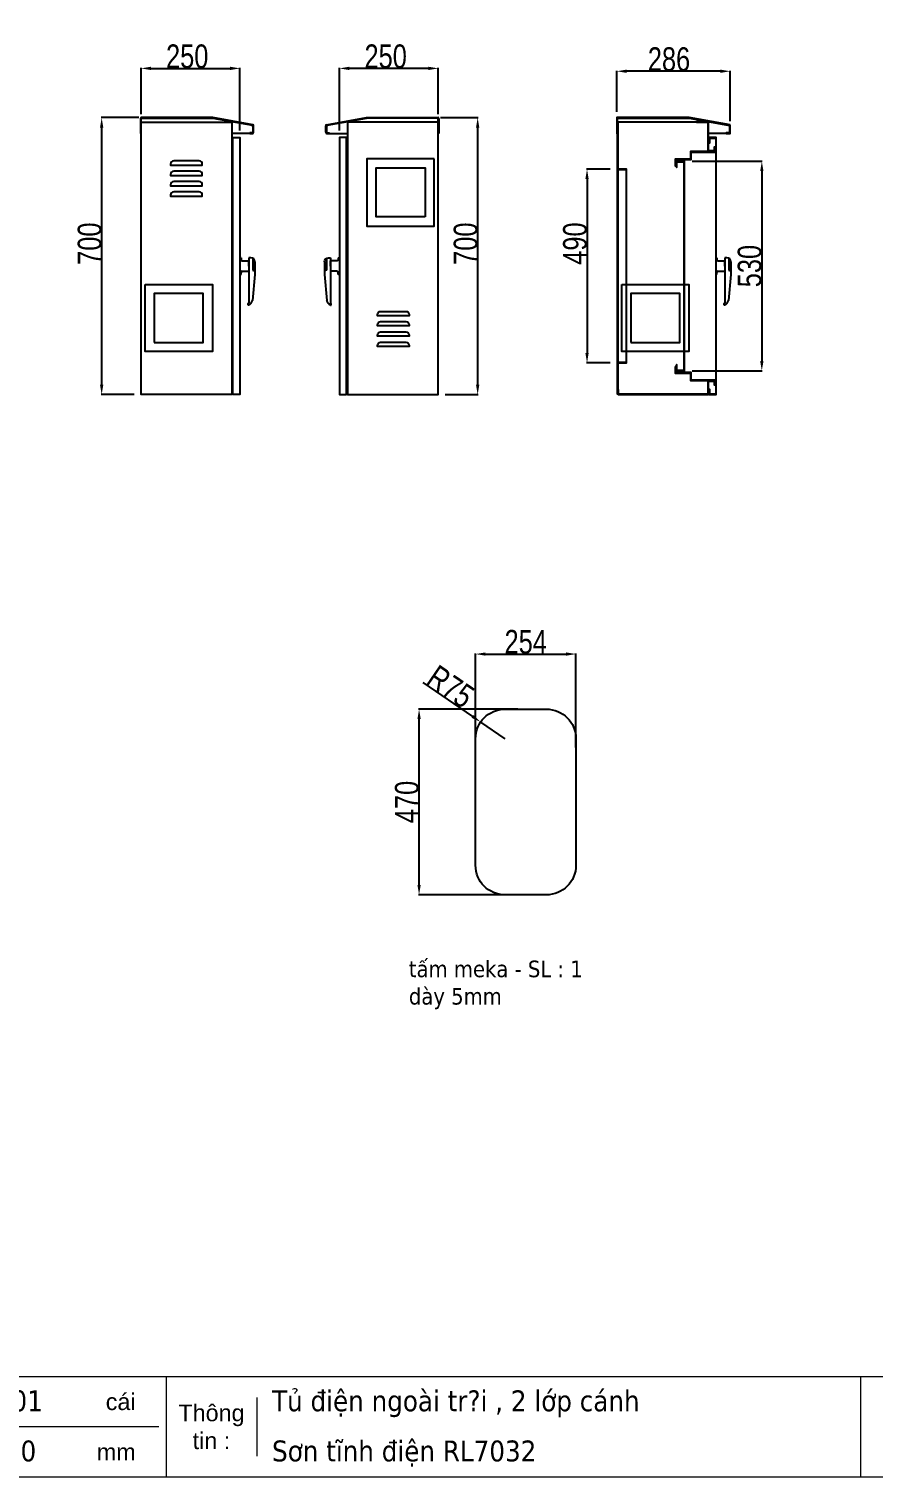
# Model space of a CAD drawing. Header units: inches. Extents: x 21 to 136330, y 8 to 58290.
# Drawn here: x 5872 to 8007, y 19901 to 23563 of the extents above; entities that cross this region are included whole.
import ezdxf
from ezdxf.enums import TextEntityAlignment as Align

# ---------------------------------------------------------------- set-up
doc = ezdxf.new("R2010")
doc.units = ezdxf.units.IN
doc.header["$MEASUREMENT"] = 0
doc.layers.add('0 TĂNG CỨNG', color=7, linetype='Continuous', lineweight=15)
doc.layers.add('@.0.DM. NÉT CHÍNH', color=7, linetype='Continuous')
doc.layers.add('@.0.DM. NÉT CHÍNH @ 1', color=7, linetype='Continuous')
doc.layers.add('@.DM. KÍCH THƯỚC', color=8, linetype='Continuous', transparency=0.2)
doc.layers.add('@.DM. KÍCH THƯỚC @ 1', color=8, linetype='Continuous', transparency=0.2)
doc.styles.add('ARIAL', font='arial.ttf')
doc.styles.add('Note Text (ISO)', font='tahoma.ttf')
doc.styles.add('roman', font='roman.shx', dxfattribs={"width": 0.8})
doc.styles.add('Tahoma (Input Text)', font='tahoma.ttf')
doc.dimstyles.new('Kích thước Duy Mạnh', dxfattribs={"dimtxt": 30, "dimasz": 25, "dimexe": 1.25, "dimexo": 20, "dimtad": 1, "dimdec": 1, "dimtxsty": 'roman', "dimcen": 2.5, "dimclrd": 8, "dimclre": 8, "dimclrt": 2, "dimadec": 0, "dimazin": 0, "dimtfac": 1, "dimtdec": 1, "dimtix": 1, "dimtmove": 0, "dimatfit": 3, "dimfxl": 1, "dimtfillclr": 1, "dimarcsym": 0})

# ---------------------------------------------------------------- blocks, each defined once
blk = doc.blocks.new('*D1158')
at = {"layer": '@.DM. KÍCH THƯỚC', "color": 8, "lineweight": -2, "transparency": 16777216}
for p, q in [((6155.6, 23346.9), (6155.6, 23464.2)), ((6405.6, 23305.7), (6405.6, 23464.2))]:
    blk.add_line(p, q, dxfattribs=at)
at = {"layer": '@.DM. KÍCH THƯỚC', "lineweight": -2, "transparency": 16777216}
blk.add_line((6180.6, 23462.9), (6380.6, 23462.9), dxfattribs=at)
at = {"layer": '@.DM. KÍCH THƯỚC', "transparency": 16777216}
for points in [[(6180.6, 23467.1), (6180.6, 23458.7), (6155.6, 23462.9)], [(6380.6, 23467.1), (6380.6, 23458.7), (6405.6, 23462.9)]]:
    blk.add_solid(points, dxfattribs=at)
at = {"layer": 'Defpoints', "color": 0, "transparency": 16777216}
for p in [(6405.6, 23462.9), (6155.6, 23326.9), (6405.6, 23285.7)]:
    blk.add_point(p, dxfattribs=at)
at = {"layer": '@.DM. KÍCH THƯỚC', "color": 2, "transparency": 16777216, "insert": (6218.9, 23523.5), "char_height": 60, "attachment_point": 1, "style": 'roman'}
blk.add_mtext('250', dxfattribs=at)
blk = doc.blocks.new('*D1159')
at = {"layer": '@.DM. KÍCH THƯỚC', "color": 8, "lineweight": -2, "transparency": 16777216}
for p, q in [((6150.2, 23338.4), (6054.8, 23338.4)), ((6138, 22638.1), (6054.8, 22638.1))]:
    blk.add_line(p, q, dxfattribs=at)
at = {"layer": '@.DM. KÍCH THƯỚC', "lineweight": -2, "transparency": 16777216}
blk.add_line((6056, 23313.4), (6056, 22663.1), dxfattribs=at)
at = {"layer": '@.DM. KÍCH THƯỚC', "transparency": 16777216}
for points in [[(6051.9, 23313.4), (6060.2, 23313.4), (6056, 23338.4)], [(6051.9, 22663.1), (6060.2, 22663.1), (6056, 22638.1)]]:
    blk.add_solid(points, dxfattribs=at)
at = {"layer": 'Defpoints', "color": 0, "transparency": 16777216}
for p in [(6170.2, 23338.4), (6056, 22638.1), (6158, 22638.1)]:
    blk.add_point(p, dxfattribs=at)
at = {"layer": '@.DM. KÍCH THƯỚC', "color": 2, "transparency": 16777216, "insert": (5995.4, 22966.2), "char_height": 60, "attachment_point": 1, "rotation": 90, "style": 'roman'}
blk.add_mtext('700', dxfattribs=at)
blk = doc.blocks.new('*D1160')
at = {"layer": '@.DM. KÍCH THƯỚC', "color": 8, "lineweight": -2, "transparency": 16777216}
for p, q in [((7359.3, 23352.9), (7359.3, 23456.9)), ((7645.7, 23329.6), (7645.7, 23456.9))]:
    blk.add_line(p, q, dxfattribs=at)
at = {"layer": '@.DM. KÍCH THƯỚC', "lineweight": -2, "transparency": 16777216}
blk.add_line((7620.7, 23455.7), (7384.3, 23455.7), dxfattribs=at)
at = {"layer": '@.DM. KÍCH THƯỚC', "transparency": 16777216}
for points in [[(7384.3, 23459.8), (7384.3, 23451.5), (7359.3, 23455.7)], [(7620.7, 23459.8), (7620.7, 23451.5), (7645.7, 23455.7)]]:
    blk.add_solid(points, dxfattribs=at)
at = {"layer": 'Defpoints', "color": 0, "transparency": 16777216}
for p in [(7359.3, 23455.7), (7359.3, 23332.9), (7645.7, 23309.6)]:
    blk.add_point(p, dxfattribs=at)
at = {"layer": '@.DM. KÍCH THƯỚC', "color": 2, "transparency": 16777216, "insert": (7437.6, 23516.3), "char_height": 60, "attachment_point": 1, "style": 'roman'}
blk.add_mtext('286', dxfattribs=at)
blk = doc.blocks.new('*D1161')
at = {"layer": '@.0.DM. NÉT CHÍNH', "color": 8, "lineweight": -2, "transparency": 16777216}
for p, q in [((7342, 23208.1), (7282.5, 23208.1)), ((7342, 22718.1), (7282.5, 22718.1))]:
    blk.add_line(p, q, dxfattribs=at)
at = {"layer": '@.0.DM. NÉT CHÍNH', "lineweight": -2, "transparency": 16777216}
blk.add_line((7283.8, 23183.1), (7283.8, 22743.1), dxfattribs=at)
at = {"layer": '@.0.DM. NÉT CHÍNH', "transparency": 16777216}
for points in [[(7279.6, 23183.1), (7287.9, 23183.1), (7283.8, 23208.1)], [(7279.6, 22743.1), (7287.9, 22743.1), (7283.8, 22718.1)]]:
    blk.add_solid(points, dxfattribs=at)
at = {"layer": 'Defpoints', "color": 0, "transparency": 16777216}
for p in [(7362, 23208.1), (7283.8, 22718.1), (7362, 22718.1)]:
    blk.add_point(p, dxfattribs=at)
at = {"layer": '@.0.DM. NÉT CHÍNH', "color": 2, "transparency": 16777216, "insert": (7223.1, 22966.4), "char_height": 60, "attachment_point": 1, "rotation": 90, "style": 'roman'}
blk.add_mtext('490', dxfattribs=at)
blk = doc.blocks.new('KHUNG KT1')
at = {"color": 7}
for p, q in [((7128, -4752), (0, -4752)), ((4868.8, -4752), (4868.8, -5040)), ((6864, -4752), (6864, -5040)), ((5128.7, -4812), (5128.7, -4980)), ((4848, -4896), (0, -4896))]:
    blk.add_line(p, q, dxfattribs=at)
blk.add_lwpolyline([(0, 0), (7128, 0), (7128, -5040), (0, -5040)], close=True, dxfattribs=at)
at = {"color": 2, "char_height": 48, "style": 'ARIAL'}
for s, insert, width, attachment_point in [('cái', (4695, -4824), 2202.321, 4), ('Thông\\Ptin :', (4998.8, -4896), 259.945, 5), ('mm', (4669.3, -4968), 2202.321, 4)]:
    blk.add_mtext(s, dxfattribs=dict(at, insert=insert, width=width, attachment_point=attachment_point))
at = {"color": 1, "style": 'Tahoma (Input Text)', "flags": 8}
for tag, p in [('#01', (328.9, -4851.1)), ('#03', (1514.7, -4846.3)), ('#05', (2819, -4851.1)), ('#07', (4424, -4851.1)), ('#09', (5172.9, -4851.1)), ('#02', (189.8, -4995.1)), ('#04', (1755.3, -4995.1)), ('#06', (2727.8, -4995.1)), ('#08', (4382.7, -4995.1)), ('#10', (5172.9, -4995.1))]:
    blk.add_attdef(tag, p, '', height=60, dxfattribs=at)
blk.add_attdef('#11', text='', height=60, dxfattribs=at).set_placement((6996, -4961.6), align=Align.CENTER)
at = {"layer": '0 TĂNG CỨNG', "color": 1, "style": 'ARIAL'}
blk.add_attdef('#12', (852.8, -4987.6), '', height=60, dxfattribs=at)
blk = doc.blocks.new('*D1195')
at = {"layer": '@.DM. KÍCH THƯỚC', "color": 8, "lineweight": -2, "transparency": 16777216}
for p, q in [((7550, 23228.1), (7727.2, 23228.1)), ((7550, 22698.1), (7727.2, 22698.1))]:
    blk.add_line(p, q, dxfattribs=at)
at = {"layer": '@.DM. KÍCH THƯỚC', "lineweight": -2, "transparency": 16777216}
blk.add_line((7725.9, 23203.1), (7725.9, 22723.1), dxfattribs=at)
at = {"layer": '@.DM. KÍCH THƯỚC', "transparency": 16777216}
for points in [[(7721.8, 23203.1), (7730.1, 23203.1), (7725.9, 23228.1)], [(7721.8, 22723.1), (7730.1, 22723.1), (7725.9, 22698.1)]]:
    blk.add_solid(points, dxfattribs=at)
at = {"layer": 'Defpoints', "color": 0, "transparency": 16777216}
for p in [(7530, 23228.1), (7530, 22698.1), (7725.9, 22698.1)]:
    blk.add_point(p, dxfattribs=at)
at = {"layer": '@.DM. KÍCH THƯỚC', "color": 2, "transparency": 16777216, "insert": (7695.3, 22963.1), "char_height": 60, "attachment_point": 5, "rotation": 90, "style": 'roman'}
blk.add_mtext('530', dxfattribs=at)
blk = doc.blocks.new('MS308-2-2')
at = {"color": 1}
for p, q in [((3, 21), (0, 21)), ((0, 21), (0, -21)), ((3, 21), (3, 16)), ((6, 13), (23, 13)), ((28, 21), (23, 21)), ((23, 21), (23, -93.1)), ((23, 0), (23, 13)), ((23, 0), (23, -13)), ((33, 19.7), (33, -10.4)), ((38, 11), (38, -21)), ((0, -21), (3, -21)), ((3, -21), (3, -16)), ((6, -13), (23, -13)), ((38, -21), (31.7, -86.7)), ((33, -10.4), (38, -11.8)), ((21, -99), (21, -95)), ((23, -99), (21, -99))]:
    blk.add_line(p, q, dxfattribs=at)
for centre, radius, start, end in [((6, 16), 3, 180, 270), ((28, 11), 10, 0, 90), ((6, -16), 3, 90, 180), ((20.5, -92.5), 2.52, 280.4787, 347.1623), ((14.3, -83.6), 17.7, 299.5112, 349.8057)]:
    blk.add_arc(centre, radius, start, end, dxfattribs=at)
blk = doc.blocks.new('*D1193')
at = {"layer": '@.DM. KÍCH THƯỚC', "color": 8, "lineweight": -2, "transparency": 16777216}
for p, q in [((6657.6, 23305.7), (6657.6, 23464.2)), ((6907.6, 23346.9), (6907.6, 23464.2))]:
    blk.add_line(p, q, dxfattribs=at)
at = {"layer": '@.DM. KÍCH THƯỚC', "lineweight": -2, "transparency": 16777216}
blk.add_line((6882.6, 23462.9), (6682.6, 23462.9), dxfattribs=at)
at = {"layer": '@.DM. KÍCH THƯỚC', "transparency": 16777216}
for points in [[(6682.6, 23467.1), (6682.6, 23458.7), (6657.6, 23462.9)], [(6882.6, 23467.1), (6882.6, 23458.7), (6907.6, 23462.9)]]:
    blk.add_solid(points, dxfattribs=at)
at = {"layer": 'Defpoints', "color": 0, "transparency": 16777216}
for p in [(6657.6, 23462.9), (6907.6, 23326.9), (6657.6, 23285.7)]:
    blk.add_point(p, dxfattribs=at)
at = {"layer": '@.DM. KÍCH THƯỚC', "color": 2, "transparency": 16777216, "insert": (6720.9, 23523.5), "char_height": 60, "attachment_point": 1, "style": 'roman'}
blk.add_mtext('250', dxfattribs=at)
blk = doc.blocks.new('*D1194')
at = {"layer": '@.DM. KÍCH THƯỚC', "color": 8, "lineweight": -2, "transparency": 16777216}
for p, q in [((6913, 23338.4), (7008.4, 23338.4)), ((6925.1, 22638.1), (7008.4, 22638.1))]:
    blk.add_line(p, q, dxfattribs=at)
at = {"layer": '@.DM. KÍCH THƯỚC', "lineweight": -2, "transparency": 16777216}
blk.add_line((7007.1, 23313.4), (7007.1, 22663.1), dxfattribs=at)
at = {"layer": '@.DM. KÍCH THƯỚC', "transparency": 16777216}
for points in [[(7003, 23313.4), (7011.3, 23313.4), (7007.1, 23338.4)], [(7003, 22663.1), (7011.3, 22663.1), (7007.1, 22638.1)]]:
    blk.add_solid(points, dxfattribs=at)
at = {"layer": 'Defpoints', "color": 0, "transparency": 16777216}
for p in [(6893, 23338.4), (6905.1, 22638.1), (7007.1, 22638.1)]:
    blk.add_point(p, dxfattribs=at)
at = {"layer": '@.DM. KÍCH THƯỚC', "color": 2, "transparency": 16777216, "insert": (6946.5, 22966.2), "char_height": 60, "attachment_point": 1, "rotation": 90, "style": 'roman'}
blk.add_mtext('700', dxfattribs=at)
blk = doc.blocks.new('*D1202')
at = {"layer": '@.0.DM. NÉT CHÍNH', "color": 8, "lineweight": -2, "transparency": 16777216}
for p, q in [((7108.7, 21842.9), (6857.7, 21842.9)), ((7108.7, 21373.2), (6857.7, 21373.2))]:
    blk.add_line(p, q, dxfattribs=at)
at = {"layer": '@.0.DM. NÉT CHÍNH', "lineweight": -2, "transparency": 16777216}
blk.add_line((6858.9, 21398.2), (6858.9, 21817.9), dxfattribs=at)
at = {"layer": '@.0.DM. NÉT CHÍNH', "transparency": 16777216}
for points in [[(6854.8, 21817.9), (6863.1, 21817.9), (6858.9, 21842.9)], [(6854.8, 21398.2), (6863.1, 21398.2), (6858.9, 21373.2)]]:
    blk.add_solid(points, dxfattribs=at)
at = {"layer": 'Defpoints', "color": 0, "transparency": 16777216}
for p in [(6858.9, 21842.9), (7128.7, 21842.9), (7128.7, 21373.2)]:
    blk.add_point(p, dxfattribs=at)
at = {"layer": '@.0.DM. NÉT CHÍNH', "color": 2, "transparency": 16777216, "insert": (6828.3, 21608.1), "char_height": 60, "attachment_point": 5, "rotation": 90, "style": 'roman'}
blk.add_mtext('470', dxfattribs=at)
blk = doc.blocks.new('*D1203')
at = {"layer": '@.0.DM. NÉT CHÍNH', "color": 8, "lineweight": -2, "transparency": 16777216}
for p, q in [((7001.7, 21746), (7001.7, 21983.4)), ((7255.7, 21746), (7255.7, 21983.4))]:
    blk.add_line(p, q, dxfattribs=at)
at = {"layer": '@.0.DM. NÉT CHÍNH', "lineweight": -2, "transparency": 16777216}
blk.add_line((7026.7, 21982.1), (7230.7, 21982.1), dxfattribs=at)
at = {"layer": '@.0.DM. NÉT CHÍNH', "transparency": 16777216}
for points in [[(7026.7, 21986.3), (7026.7, 21978), (7001.7, 21982.1)], [(7230.7, 21986.3), (7230.7, 21978), (7255.7, 21982.1)]]:
    blk.add_solid(points, dxfattribs=at)
at = {"layer": 'Defpoints', "color": 0, "transparency": 16777216}
for p in [(7255.7, 21982.1), (7001.7, 21726), (7255.7, 21726)]:
    blk.add_point(p, dxfattribs=at)
at = {"layer": '@.0.DM. NÉT CHÍNH', "color": 2, "transparency": 16777216, "insert": (7128.7, 22012.7), "char_height": 60, "attachment_point": 5, "style": 'roman'}
blk.add_mtext('254', dxfattribs=at)
blk = doc.blocks.new('*D1204')
at = {"layer": '@.0.DM. NÉT CHÍNH', "lineweight": -2, "transparency": 16777216}
for p, q in [((6868.8, 21910.2), (6994.2, 21824.4)), ((7076.7, 21767.9), (7014.8, 21810.3))]:
    blk.add_line(p, q, dxfattribs=at)
at = {"layer": '@.0.DM. NÉT CHÍNH', "transparency": 16777216}
blk.add_solid([(6996.5, 21827.8), (6991.8, 21820.9), (7014.8, 21810.3)], dxfattribs=at)
at = {"layer": 'Defpoints', "color": 0, "transparency": 16777216}
for p in [(7014.8, 21810.3), (7076.7, 21767.9)]:
    blk.add_point(p, dxfattribs=at)
at = {"layer": '@.0.DM. NÉT CHÍNH', "color": 2, "transparency": 16777216, "insert": (6938.5, 21899.6), "char_height": 60, "attachment_point": 5, "rotation": 325.614, "style": 'roman'}
blk.add_mtext('R75', dxfattribs=at)

msp = doc.modelspace()

# ---------------------------------------------------------------- linework, layer by layer
at = {"color": 2}
for points in [[(6302.5732, 23228.8164), (6238.5732, 23228.8164, 0.414213562), (6230.5732, 23220.8164), (6230.5732, 23217.8164), (6310.5732, 23217.8164), (6310.5732, 23220.8164, 0.414213562)], [(6302.5732, 23202.8164), (6238.5732, 23202.8164, 0.414213562), (6230.5732, 23194.8164), (6230.5732, 23191.8164), (6310.5732, 23191.8164), (6310.5732, 23194.8164, 0.414213562)], [(6302.5732, 23176.8164), (6238.5732, 23176.8164, 0.414213562), (6230.5732, 23168.8164), (6230.5732, 23165.8164), (6310.5732, 23165.8164), (6310.5732, 23168.8164, 0.414213562)], [(6302.5732, 23150.8164), (6238.5732, 23150.8164, 0.414213562), (6230.5732, 23142.8164), (6230.5732, 23139.8164), (6310.5732, 23139.8164), (6310.5732, 23142.8164, 0.414213562)], [(6761.6348, 22848.6067), (6825.6348, 22848.6067, -0.414213562), (6833.6348, 22840.6067), (6833.6348, 22837.6067), (6753.6348, 22837.6067), (6753.6348, 22840.6067, -0.414213562)], [(6761.6348, 22822.6067), (6825.6348, 22822.6067, -0.414213562), (6833.6348, 22814.6067), (6833.6348, 22811.6067), (6753.6348, 22811.6067), (6753.6348, 22814.6067, -0.414213562)], [(6761.6348, 22796.6067), (6825.6348, 22796.6067, -0.414213562), (6833.6348, 22788.6067), (6833.6348, 22785.6067), (6753.6348, 22785.6067), (6753.6348, 22788.6067, -0.414213562)], [(6761.6348, 22770.6067), (6825.6348, 22770.6067, -0.414213562), (6833.6348, 22762.6067), (6833.6348, 22759.6067), (6753.6348, 22759.6067), (6753.6348, 22762.6067, -0.414213562)]]:
    msp.add_lwpolyline(points, format="xyb", close=True, dxfattribs=at)
at = {"color": 2, "lineweight": -2}
for points in [[(6873.992, 23087.3086), (6749.992, 23087.3086), (6749.992, 23211.3086), (6873.992, 23211.3086)], [(6189.1732, 22769.8495), (6313.1732, 22769.8495), (6313.1732, 22893.8495), (6189.1732, 22893.8495)], [(7394.4159, 22769.8495), (7518.4159, 22769.8495), (7518.4159, 22893.8495), (7394.4159, 22893.8495)]]:
    msp.add_lwpolyline(points, close=True, dxfattribs=at)
at = {"layer": '@.0.DM. NÉT CHÍNH'}
for p, q in [((6154.0732, 23335.4067), (6154.0732, 23298.4067)), ((6155.5732, 23298.4067), (6155.5732, 23335.4067)), ((6157.0732, 23335.4067), (6155.7732, 23335.4067)), ((6155.7732, 23326.9067), (6155.7732, 23335.4067)), ((6336.8108, 23338.4067), (6157.0732, 23338.4067)), ((6157.0732, 23336.9067), (6336.8108, 23336.9067)), ((6157.0732, 23335.4067), (6157.0732, 23336.9067)), ((6336.8108, 23335.4067), (6336.8108, 23336.9067)), ((6436.778, 23319.0998), (6336.8108, 23336.7267)), ((6337.0712, 23336.8839), (6437.7385, 23319.1335)), ((6437.999, 23320.6107), (6337.3317, 23338.3611)), ((6625.1662, 23320.6107), (6725.8335, 23338.3611)), ((6726.094, 23336.8839), (6625.4267, 23319.1335)), ((6626.3871, 23319.0998), (6726.3544, 23336.7267)), ((6726.3544, 23338.4067), (6906.092, 23338.4067)), ((6906.092, 23336.9067), (6726.3544, 23336.9067)), ((6726.3544, 23335.4067), (6726.3544, 23336.9067)), ((6906.092, 23335.4067), (6906.092, 23336.9067)), ((6906.092, 23335.4067), (6907.392, 23335.4067)), ((6907.392, 23326.9067), (6907.392, 23335.4067)), ((6907.592, 23298.4067), (6907.592, 23335.4067)), ((6909.092, 23335.4067), (6909.092, 23298.4067)), ((6438.778, 23298.4067), (6385.5732, 23298.4067)), ((6437.478, 23299.9736), (6430.478, 23299.9736)), ((6430.478, 23298.4736), (6437.478, 23298.4736)), ((6436.778, 23317.0998), (6436.778, 23319.0998)), ((6436.778, 23317.0998), (6438.778, 23317.0998)), ((6438.778, 23317.0998), (6438.778, 23300.7253)), ((6438.778, 23298.7699), (6438.778, 23298.4067)), ((6438.978, 23317.6563), (6438.978, 23301.4736)), ((6440.478, 23301.4736), (6440.478, 23317.6563)), ((6622.6871, 23301.4736), (6622.6871, 23317.6563)), ((6624.1871, 23317.6563), (6624.1871, 23301.4736)), ((6626.3871, 23317.0998), (6624.3871, 23317.0998)), ((6624.3871, 23317.0998), (6624.3871, 23300.7253)), ((6624.3871, 23298.7699), (6624.3871, 23298.4067)), ((6624.3871, 23298.4067), (6677.592, 23298.4067)), ((6625.6871, 23299.9736), (6632.6871, 23299.9736)), ((6632.6871, 23298.4736), (6625.6871, 23298.4736)), ((6626.3871, 23317.0998), (6626.3871, 23319.0998)), ((7644.0207, 23298.4067), (7590.8159, 23298.4067))]:
    msp.add_line(p, q, dxfattribs=at)
at = {"layer": '@.0.DM. NÉT CHÍNH', "color": 0}
msp.add_line((7404.1295, 22639.3067), (7364.9159, 22639.3067), dxfattribs=at)
for points in [[(6155.5732, 23326.9067), (6385.5732, 23326.9067), (6385.5732, 22638.1067), (6155.5732, 22638.1067)], [(6907.592, 23326.9067), (6677.592, 23326.9067), (6677.592, 22638.1067), (6907.592, 22638.1067)], [(6387.5732, 22638.1067), (6387.5732, 23288.1067), (6405.5732, 23288.1067), (6405.5732, 22638.1067)], [(6675.592, 22638.1067), (6675.592, 23288.1067), (6657.592, 23288.1067), (6657.592, 22638.1067)], [(7609.6159, 23286.9067), (7609.6159, 22639.3067), (7594.0159, 22639.3067), (7594.0159, 22651.1067), (7592.8159, 22651.1067), (7592.8159, 22638.1067), (7610.8159, 22638.1067), (7610.8159, 23288.1067), (7592.8159, 23288.1067), (7592.8159, 23275.1067), (7594.0159, 23275.1067), (7594.0159, 23286.9067)], [(7508.0159, 23216.8067), (7508.0159, 23232.6067), (7546.8159, 23232.6067), (7546.8159, 23251.4067), (7606.8159, 23251.4067), (7606.8159, 23263.4067), (7605.6159, 23263.4067), (7605.6159, 23252.6067), (7545.6159, 23252.6067), (7545.6159, 23233.8067), (7506.8159, 23233.8067), (7506.8159, 23216.8067)], [(6896.992, 23234.3086), (6726.992, 23234.3086), (6726.992, 23064.3086), (6896.992, 23064.3086)], [(7528.8159, 23226.9067), (7528.8159, 22699.3067), (7511.2159, 22699.3067), (7511.2159, 22713.1067), (7510.0159, 22713.1067), (7510.0159, 22698.1067), (7530.0159, 22698.1067), (7530.0159, 23228.1067), (7510.0159, 23228.1067), (7510.0159, 23213.1067), (7511.2159, 23213.1067), (7511.2159, 23226.9067)], [(7362.0159, 23208.1067), (7362.0159, 23206.9067), (7382.8159, 23206.9067), (7382.8159, 22719.3067), (7362.0159, 22719.3067), (7362.0159, 22718.1067), (7384.0159, 22718.1067), (7384.0159, 23208.1067)], [(6166.1732, 22916.8495), (6336.1732, 22916.8495), (6336.1732, 22746.8495), (6166.1732, 22746.8495)], [(7371.4159, 22916.8495), (7541.4159, 22916.8495), (7541.4159, 22746.8495), (7371.4159, 22746.8495)], [(7506.8159, 22709.4067), (7506.8159, 22692.4067), (7545.6159, 22692.4067), (7545.6159, 22673.6067), (7605.6159, 22673.6067), (7605.6159, 22662.8067), (7606.8159, 22662.8067), (7606.8159, 22674.8067), (7546.8159, 22674.8067), (7546.8159, 22693.6067), (7508.0159, 22693.6067), (7508.0159, 22709.4067)], [(7605.6159, 22673.1067), (7589.6159, 22673.1067), (7589.6159, 22639.3067), (7363.7159, 22639.3067), (7363.7159, 22650.1067), (7362.5159, 22650.1067), (7362.5159, 22638.1067), (7590.8159, 22638.1067), (7590.8159, 22671.9067), (7605.6159, 22671.9067)]]:
    msp.add_lwpolyline(points, close=True, dxfattribs=at)
at = {"layer": '@.0.DM. NÉT CHÍNH'}
msp.add_lwpolyline([(7645.7207, 23320.1736), (7542.3159, 23338.4067), (7359.3159, 23338.4067), (7359.3159, 23298.4067), (7360.8159, 23298.4067), (7360.8159, 23336.9067), (7542.1847, 23336.9067), (7644.2207, 23318.915), (7644.2207, 23299.9736), (7635.7207, 23299.9736), (7635.7207, 23298.4736), (7645.7207, 23298.4736)], close=True, dxfattribs=at)
at = {"layer": '@.0.DM. NÉT CHÍNH', "color": 0}
msp.add_lwpolyline([(7560.8159, 23326.9067), (7589.6159, 23326.9067), (7589.6159, 23253.1067), (7605.6159, 23253.1067), (7605.6159, 23254.3067), (7590.8159, 23254.3067), (7590.8159, 23328.1067), (7560.8159, 23328.1067), (7560.8159, 23326.9067), (7363.2159, 23326.9067), (7362.0159, 23326.9067), (7362.0159, 22639.3067), (7360.8159, 22639.3067), (7360.8159, 23326.9067), (7362.0159, 23326.9067)], dxfattribs=at)
at = {"layer": '@.0.DM. NÉT CHÍNH', "color": 1}
msp.add_lwpolyline([(7076.71, 21842.9003), (7180.71, 21842.9003, -0.414213562), (7255.71, 21767.9003), (7255.71, 21448.2003, -0.414213562), (7180.71, 21373.2003), (7076.71, 21373.2003, -0.414213562), (7001.71, 21448.2003), (7001.71, 21767.9003, -0.414213562)], format="xyb", close=True, dxfattribs=at)
at = {"layer": '@.0.DM. NÉT CHÍNH'}
for centre, radius, start, end in [((6157.0732, 23335.4067), 3, 90, 180), ((6157.0732, 23335.4067), 1.5, 90, 180), ((6336.8108, 23335.4067), 3, 80, 90), ((6336.8108, 23335.4067), 1.5, 80, 90), ((6726.3544, 23335.4067), 3, 90, 100), ((6726.3544, 23335.4067), 1.5, 90, 100), ((6906.092, 23335.4067), 3, 0, 90), ((6906.092, 23335.4067), 1.5, 0, 90), ((6437.478, 23301.4736), 3, 270, 0), ((6437.478, 23301.4736), 1.5, 270, 0), ((6437.478, 23317.6563), 1.5, 0, 80), ((6437.478, 23317.6563), 3, 0, 80), ((6625.6871, 23317.6563), 3, 100, 180), ((6625.6871, 23301.4736), 3, 180, 270), ((6625.6871, 23317.6563), 1.5, 100, 180), ((6625.6871, 23301.4736), 1.5, 180, 270)]:
    msp.add_arc(centre, radius, start, end, dxfattribs=at)

# ---------------------------------------------------------------- block references
at = {"color": 7}
for p in [(6405.5732, 22963.1067), (7609.522, 22963.1067)]:
    msp.add_blockref('MS308-2-2', p, dxfattribs=at)
at = {"color": 7, "xscale": -1}
msp.add_blockref('MS308-2-2', (6657.592, 22963.1067), dxfattribs=at)
at = {"layer": '0 TĂNG CỨNG', "color": 1}
ref = msp.add_blockref('KHUNG KT1', (1933.8056, 24337.5899), dxfattribs=dict(at, xscale=0.8802084669719292, yscale=0.8802084669719292, zscale=0.8802084669719292))
ref.add_attrib('#07', '01', (5827.8609, 20067.6453), dxfattribs={"layer": '0', "color": 1, "height": 52.81251, "style": 'Tahoma (Input Text)'})
ref.add_attrib('#08', '1.0', (5791.4546, 19940.8953), dxfattribs={"layer": '0', "color": 1, "height": 52.81251, "style": 'Tahoma (Input Text)'})
ref.add_attrib('#10', 'Sơn tĩnh điện RL7032', (6487.0359, 19940.8953), dxfattribs={"layer": '0', "color": 1, "height": 52.812508, "style": 'Tahoma (Input Text)'})
ref.add_attrib('#09', 'Tủ điện ngoài tr?i , 2 lớp cánh', (6487.0359, 20067.6453), dxfattribs={"layer": '0', "color": 1, "height": 52.812508, "style": 'Tahoma (Input Text)'})

# ---------------------------------------------------------------- texts
at = {"layer": '@.0.DM. NÉT CHÍNH', "color": 2, "insert": (6833.1937, 21207.1001), "char_height": 41.999999, "width": 551.411705, "attachment_point": 1, "line_spacing_factor": 0.987884, "style": 'Note Text (ISO)'}
msp.add_mtext('tấm meka - SL : 1\\Pdày 5mm', dxfattribs=at)

# ---------------------------------------------------------------- dimensions: what is measured, and where the dimension line sits
at = {"layer": '@.0.DM. NÉT CHÍNH @ 1', "color": 0}
dim = msp.add_linear_dim(base=(7283.7599, 22718.1067), p1=(7362.0159, 23208.1067), p2=(7362.0159, 22718.1067), angle=90, dimstyle='Kích thước Duy Mạnh', override={"dimscale": 1, "dimtxt": 60, "dimdec": 0, "dimclrd": 256, "dimtdec": 0, "dimtix": 1, "dimtofl": 0, "dimtmove": 0, "dimatfit": 1}, dxfattribs=at)
dim.commit()
dim.dimension.update_dxf_attribs({"geometry": '*D1161', "text_midpoint": (7283.7599, 23028.1067), "dimtype": 128})
dim = msp.add_linear_dim(base=(7255.71, 21982.1195), p1=(7001.71, 21726.0221), p2=(7255.71, 21726.0221), dimstyle='Kích thước Duy Mạnh', override={"dimscale": 1, "dimtxt": 60, "dimdec": 0, "dimclrd": 256, "dimtdec": 0, "dimtix": 1, "dimtofl": 1, "dimtmove": 0, "dimatfit": 3}, dxfattribs=at)
dim.commit()
dim.dimension.update_dxf_attribs({"geometry": '*D1203', "text_midpoint": (7128.71, 22012.7445)})
dim = msp.add_radius_dim(center=(7076.71, 21767.9003), mpoint=(7014.8162, 21810.2577), dimstyle='Kích thước Duy Mạnh', override={"dimscale": 1, "dimtxt": 60, "dimdec": 0, "dimclrd": 256, "dimtdec": 0, "dimtix": 1, "dimtofl": 1, "dimtmove": 0, "dimatfit": 3}, dxfattribs=at)
dim.commit()
dim.dimension.update_dxf_attribs({"geometry": '*D1204', "text_midpoint": (6938.4609, 21899.6218)})
dim = msp.add_linear_dim(base=(6858.9305, 21842.9003), p1=(7128.71, 21373.2003), p2=(7128.71, 21842.9003), angle=90, dimstyle='Kích thước Duy Mạnh', override={"dimscale": 1, "dimtxt": 60, "dimdec": 0, "dimclrd": 256, "dimtdec": 0, "dimtix": 1, "dimtofl": 1, "dimtmove": 0, "dimatfit": 3}, dxfattribs=at)
dim.commit()
dim.dimension.update_dxf_attribs({"geometry": '*D1202', "text_midpoint": (6828.3055, 21608.0503)})
at = {"layer": '@.DM. KÍCH THƯỚC @ 1', "color": 0}
dim = msp.add_linear_dim(base=(6405.5732, 23462.9067), p1=(6155.5732, 23326.9067), p2=(6405.5732, 23285.7067), dimstyle='Kích thước Duy Mạnh', override={"dimscale": 1, "dimtxt": 60, "dimdec": 0, "dimclrd": 256, "dimtdec": 0, "dimtix": 1, "dimtofl": 0, "dimtmove": 0, "dimatfit": 1}, dxfattribs=at)
dim.commit()
dim.dimension.update_dxf_attribs({"geometry": '*D1158', "text_midpoint": (6280.5732, 23462.9067), "dimtype": 128})
for base, p1, p2, angle, picture, middle in [((6657.592, 23462.9067), (6907.592, 23326.9067), (6657.592, 23285.7067), 180, '*D1193', (6782.592, 23462.9067)), ((7359.3159, 23455.6785), (7645.7207, 23309.565), (7359.3159, 23332.9067), 180, '*D1160', (7498.2158, 23455.6785)), ((6056.0237, 22638.1067), (6170.159, 23338.4067), (6158.0439, 22638.1067), 90, '*D1159', (6056.0237, 23027.9222)), ((7007.1415, 22638.1067), (6893.0062, 23338.4067), (6905.1212, 22638.1067), 90, '*D1194', (7007.1415, 23027.9222))]:
    dim = msp.add_linear_dim(base=base, p1=p1, p2=p2, angle=angle, dimstyle='Kích thước Duy Mạnh', override={"dimscale": 1, "dimtxt": 60, "dimdec": 0, "dimclrd": 256, "dimtdec": 0, "dimtix": 1, "dimtofl": 0, "dimtmove": 0, "dimatfit": 1}, dxfattribs=at)
    dim.commit()
    dim.dimension.update_dxf_attribs({"geometry": picture, "text_midpoint": middle, "dimtype": 128})
dim = msp.add_linear_dim(base=(7725.9329, 22698.1067), p1=(7530.0159, 23228.1067), p2=(7530.0159, 22698.1067), angle=90, dimstyle='Kích thước Duy Mạnh', override={"dimscale": 1, "dimtxt": 60, "dimclrd": 256, "dimtix": 1, "dimtofl": 0, "dimtmove": 0, "dimatfit": 1}, dxfattribs=at)
dim.commit()
dim.dimension.update_dxf_attribs({"geometry": '*D1195', "text_midpoint": (7695.3079, 22963.1067)})

doc.saveas('drawing.dxf')
